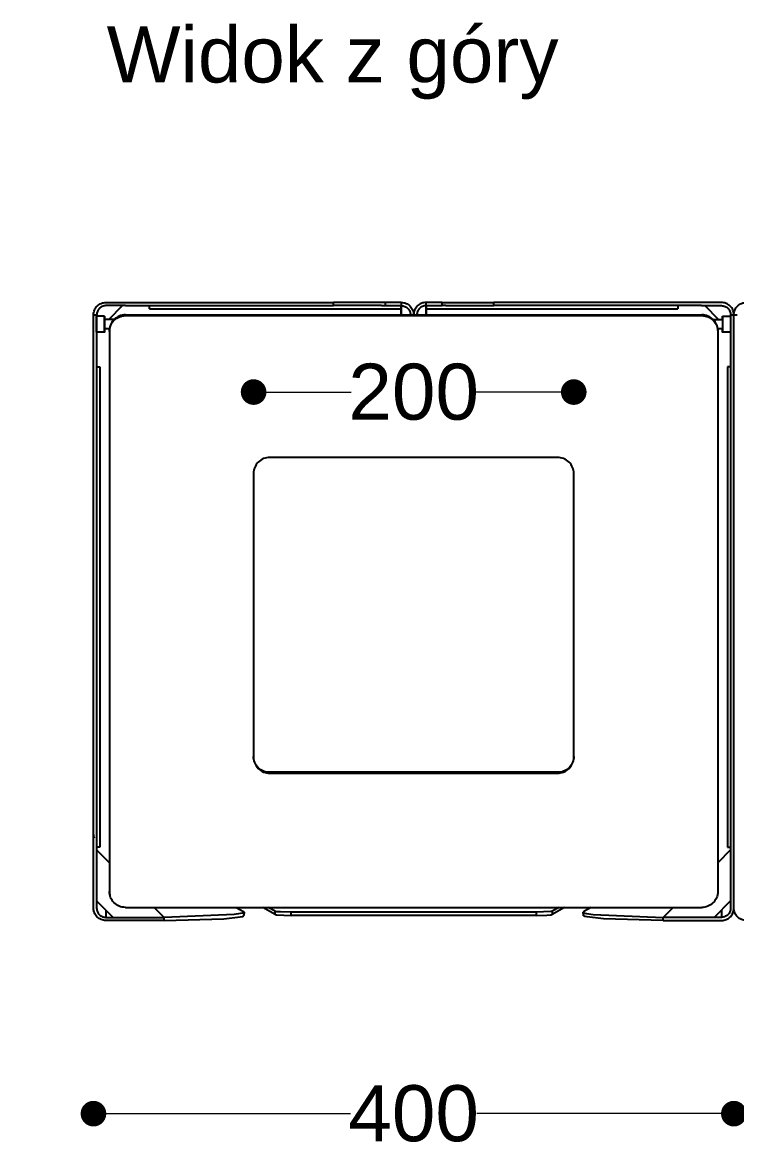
# Model space of a CAD drawing. Header units: millimetres. Extents: x 10366 to 23682, y 24552 to 29690.
# Drawn here: x 21388 to 21833, y 25856 to 26560 of the extents above; entities that cross this region are included whole.
import ezdxf

# ---------------------------------------------------------------- set-up
doc = ezdxf.new("R2010")
doc.units = ezdxf.units.MM
doc.header["$LTSCALE"] = 3
doc.layers.add('DomyÅ›lny', color=7, linetype='Continuous')
doc.styles.get("Standard").update_dxf_attribs({"font": 'arial.ttf'})
doc.dimstyles.new('MATEUSZ', dxfattribs={"dimtxt": 35, "dimasz": 16, "dimexe": 0.18, "dimexo": 0.0625, "dimgap": 0.09, "dimtad": 0, "dimdec": 0, "dimdsep": 46, "dimtxsty": 'Standard', "dimblk": 'DOT', "dimcen": 0.09, "dimse1": 1, "dimse2": 1, "dimadec": 0, "dimazin": 0, "dimtfac": 1, "dimtdec": 0, "dimtofl": 0, "dimtmove": 0, "dimatfit": 3, "dimfxl": 1, "dimtolj": 1, "dimtzin": 0, "dimlwd": 9, "dimlwe": 9, "dimarcsym": 0})

# ---------------------------------------------------------------- blocks, each defined once
blk = doc.blocks.new('_Dot')
at = {"color": 0, "linetype": 'ByBlock', "lineweight": -2}
blk.add_line((-0.5, 0), (-1, 0), dxfattribs=at)
at = {"color": 0, "linetype": 'ByBlock', "const_width": 0.5}
blk.add_lwpolyline([(-0.25, 0, 1), (0.25, 0, 1)], format="xyb", close=True, dxfattribs=at)
blk = doc.blocks.new('*D43')
at = {"color": 0, "lineweight": 9, "transparency": 16777216}
for p, q in [((21140.27, 26369.39), (21140.27, 26231.14)), ((21140.27, 26015.44), (21140.27, 26153.68))]:
    blk.add_line(p, q, dxfattribs=at)
at = {"layer": 'Defpoints', "color": 0, "transparency": 16777216}
for p in [(21140.27, 26385.39), (21439.95, 26385.39), (21439.95, 25999.44)]:
    blk.add_point(p, dxfattribs=at)
at = {"color": 0, "lineweight": 9, "transparency": 16777216, "xscale": 16, "yscale": 16, "zscale": 16}
for p, rotation in [((21140.27, 26385.39), 90), ((21140.27, 25999.44), 270)]:
    blk.add_blockref('_Dot', p, dxfattribs=dict(at, rotation=rotation))
at = {"color": 0, "transparency": 16777216, "insert": (21140.27, 26192.41), "char_height": 35, "attachment_point": 5, "rotation": 90}
blk.add_mtext('\\A1;386', dxfattribs=at)
blk = doc.blocks.new('*D44')
at = {"color": 0, "lineweight": 9, "transparency": 16777216}
for p, q in [((21448.19, 25878.84), (21592.79, 25878.84)), ((21816.19, 25878.84), (21671.59, 25878.84))]:
    blk.add_line(p, q, dxfattribs=at)
at = {"layer": 'Defpoints', "color": 0, "transparency": 16777216}
for p in [(21432.19, 26007.13), (21832.19, 26007.13), (21832.19, 25878.84)]:
    blk.add_point(p, dxfattribs=at)
at = {"color": 0, "lineweight": 9, "transparency": 16777216, "xscale": 16, "yscale": 16, "zscale": 16, "rotation": 180}
blk.add_blockref('_Dot', (21432.19, 25878.84), dxfattribs=at)
at = {"color": 0, "lineweight": 9, "transparency": 16777216, "xscale": 16, "yscale": 16, "zscale": 16}
blk.add_blockref('_Dot', (21832.19, 25878.84), dxfattribs=at)
at = {"color": 0, "transparency": 16777216, "insert": (21632.19, 25878.84), "char_height": 35, "attachment_point": 5}
blk.add_mtext('\\A1;400', dxfattribs=at)
blk = doc.blocks.new('*D45')
at = {"color": 0, "lineweight": 9, "transparency": 16777216}
for p, q in [((21548.23, 26329.42), (21593.22, 26329.42)), ((21716.19, 26329.42), (21671.21, 26329.42))]:
    blk.add_line(p, q, dxfattribs=at)
at = {"layer": 'Defpoints', "color": 0, "transparency": 16777216}
for p in [(21732.19, 26329.42), (21532.23, 26279.6), (21732.19, 26278.72)]:
    blk.add_point(p, dxfattribs=at)
at = {"color": 0, "lineweight": 9, "transparency": 16777216, "xscale": 16, "yscale": 16, "zscale": 16, "rotation": 180}
blk.add_blockref('_Dot', (21532.23, 26329.42), dxfattribs=at)
at = {"color": 0, "lineweight": 9, "transparency": 16777216, "xscale": 16, "yscale": 16, "zscale": 16}
blk.add_blockref('_Dot', (21732.19, 26329.42), dxfattribs=at)
at = {"color": 0, "transparency": 16777216, "insert": (21632.21, 26329.42), "char_height": 35, "attachment_point": 5}
blk.add_mtext('\\A1;200', dxfattribs=at)

msp = doc.modelspace()

# ---------------------------------------------------------------- linework, layer by layer
at = {"layer": 'DomyÅ›lny'}
for p, q in [((21439.95, 26385.39), (21582.19, 26385.39)), ((21452.31, 26383.39), (21439.95, 26383.39)), ((21441.75, 26374.83), (21450.31, 26383.39)), ((21450.31, 26383.39), (21441.75, 26374.83)), ((21452.31, 26383.39), (21582.19, 26383.39)), ((21467.19, 26381.39), (21467.19, 26383.39)), ((21582.19, 26383.39), (21582.19, 26385.39)), ((21614.43, 26385.39), (21582.19, 26385.39)), ((21612.08, 26383.39), (21582.19, 26383.39)), ((21612.08, 26383.39), (21614.43, 26383.39)), ((21614.43, 26385.39), (21614.43, 26383.39)), ((21624.43, 26385.39), (21624.43, 26383.39)), ((21624.43, 26383.39), (21624.43, 26381.39)), ((21624.43, 26377.13), (21624.43, 26383.39)), ((21624.43, 26383.39), (21624.43, 26377.13)), ((21639.95, 26383.39), (21639.95, 26385.39)), ((21639.95, 26381.39), (21639.95, 26383.39)), ((21639.95, 26377.13), (21639.95, 26383.39)), ((21639.95, 26383.39), (21639.95, 26377.13)), ((21649.95, 26385.39), (21682.19, 26385.39)), ((21649.95, 26383.39), (21649.95, 26385.39)), ((21652.31, 26383.39), (21649.95, 26383.39)), ((21652.31, 26383.39), (21682.19, 26383.39)), ((21824.43, 26385.39), (21682.19, 26385.39)), ((21682.19, 26383.39), (21682.19, 26385.39)), ((21812.08, 26383.39), (21682.19, 26383.39)), ((21797.19, 26383.39), (21797.19, 26381.39)), ((21812.08, 26383.39), (21824.43, 26383.39)), ((21814.08, 26383.39), (21822.64, 26374.83)), ((21822.64, 26374.83), (21814.08, 26383.39)), ((21432.19, 26377.63), (21434.19, 26377.63)), ((21432.19, 26007.13), (21432.19, 26377.63)), ((21434.19, 26377.63), (21434.19, 26007.13)), ((21439.19, 26376.83), (21434.19, 26376.83)), ((21452.19, 26377.63), (21812.19, 26377.63)), ((21452.19, 26377.13), (21812.19, 26377.13)), ((21467.19, 26381.39), (21624.43, 26381.39)), ((21639.95, 26381.39), (21797.19, 26381.39)), ((21825.19, 26376.83), (21830.19, 26376.83)), ((21830.19, 26377.63), (21830.19, 26007.13)), ((21830.19, 26377.63), (21832.19, 26377.63)), ((21832.19, 26007.13), (21832.19, 26377.63)), ((21832.19, 26007.13), (21832.19, 26377.63)), ((21832.19, 26377.63), (21834.19, 26377.63)), ((21445.77, 26374.83), (21439.19, 26374.83)), ((21442.32, 26368.83), (21439.19, 26368.83)), ((21818.61, 26374.83), (21825.19, 26374.83)), ((21825.19, 26368.83), (21822.07, 26368.83)), ((21439.19, 26366.83), (21434.19, 26366.83)), ((21442.19, 26367.78), (21442.19, 26367.27)), ((21442.19, 26367.27), (21442.19, 26017.49)), ((21822.19, 26367.78), (21822.19, 26367.27)), ((21822.19, 26367.27), (21822.19, 26017.49)), ((21830.19, 26366.83), (21825.19, 26366.83)), ((21434.19, 26345.24), (21436.19, 26345.24)), ((21436.19, 26345.24), (21436.19, 26045.24)), ((21828.19, 26345.24), (21828.19, 26045.24)), ((21830.19, 26345.24), (21828.19, 26345.24)), ((21722.19, 26288.57), (21542.19, 26288.57)), ((21532.19, 26278.72), (21532.19, 26101.33)), ((21732.19, 26101.33), (21732.19, 26278.72)), ((21722.19, 26091.99), (21542.19, 26091.99)), ((21542.19, 26091.99), (21542.19, 26091.48)), ((21542.19, 26091.48), (21722.19, 26091.48)), ((21722.19, 26091.99), (21722.19, 26091.48)), ((21436.19, 26045.24), (21434.19, 26045.24)), ((21828.19, 26045.24), (21830.19, 26045.24)), ((21434.19, 26043.54), (21442.19, 26035.54)), ((21830.19, 26043.54), (21822.19, 26035.54)), ((21434.19, 26011.67), (21444.45, 26001.42)), ((21830.19, 26011.67), (21819.94, 26001.42)), ((21439.95, 26005.91), (21439.95, 26001.42)), ((21452.19, 26007.63), (21812.19, 26007.63)), ((21470.1, 26007.63), (21476.32, 26001.42)), ((21521.38, 26007.63), (21525.91, 26005.03)), ((21526.23, 26004.66), (21526.19, 26002.68)), ((21545.66, 26003.18), (21537.9, 26007.63)), ((21545.66, 26005.18), (21541.38, 26007.63)), ((21545.66, 26003.18), (21545.66, 26005.18)), ((21555.6, 26002.61), (21555.6, 26004.6)), ((21708.79, 26004.6), (21555.6, 26004.6)), ((21708.79, 26002.61), (21555.6, 26002.61)), ((21708.79, 26004.6), (21708.79, 26002.61)), ((21726.48, 26007.63), (21718.73, 26003.18)), ((21723, 26007.63), (21718.73, 26005.18)), ((21718.73, 26005.18), (21718.73, 26003.18)), ((21738.2, 26002.68), (21738.16, 26004.66)), ((21743, 26007.63), (21738.48, 26005.03)), ((21794.28, 26007.63), (21788.07, 26001.42)), ((21824.43, 26005.91), (21824.43, 26001.42)), ((21439.95, 26001.42), (21476.32, 26001.42)), ((21476.28, 25999.44), (21439.95, 25999.44)), ((21476.28, 25999.44), (21476.32, 26001.42)), ((21824.43, 26001.42), (21788.07, 26001.42)), ((21788.11, 25999.44), (21788.07, 26001.42)), ((21788.11, 25999.44), (21824.43, 25999.44))]:
    msp.add_line(p, q, dxfattribs=at)
for points in [[(21432.19, 26377.63, 0), (21432.23, 26378.4, 0), (21432.35, 26379.17, 0), (21432.54, 26379.92, 0), (21432.8, 26380.64, 0), (21433.13, 26381.33, 0), (21433.53, 26381.99, 0), (21433.99, 26382.6, 0), (21434.51, 26383.16, 0), (21435.08, 26383.66, 0), (21435.69, 26384.11, 0), (21436.34, 26384.5, 0), (21437.03, 26384.81, 0), (21437.74, 26385.06, 0), (21438.47, 26385.24, 0), (21439.21, 26385.35, 0), (21439.95, 26385.39, 0)], [(21439.95, 26383.39, 0), (21439.37, 26383.36, 0), (21438.8, 26383.27, 0), (21438.25, 26383.13, 0), (21437.71, 26382.93, 0), (21437.19, 26382.68, 0), (21436.71, 26382.39, 0), (21436.25, 26382.04, 0), (21435.84, 26381.66, 0), (21435.46, 26381.24, 0), (21435.13, 26380.78, 0), (21434.85, 26380.3, 0), (21434.62, 26379.79, 0), (21434.43, 26379.27, 0), (21434.3, 26378.73, 0), (21434.22, 26378.18, 0), (21434.19, 26377.63, 0)], [(21624.43, 26385.39, 0), (21624.43, 26385.39, 0), (21624.43, 26385.39, 0), (21624.43, 26385.39, 0), (21624.43, 26385.39, 0), (21624.43, 26385.39, 0), (21624.43, 26385.39, 0), (21624.43, 26385.39, 0), (21624.43, 26385.39, 0), (21624.43, 26385.39, 0), (21624.43, 26385.39, 0), (21624.43, 26385.39, 0), (21624.43, 26385.39, 0), (21624.42, 26385.39, 0), (21624.36, 26385.39, 0), (21624.14, 26385.39, 0), (21623.2, 26385.39, 0), (21614.43, 26385.39, 0)], [(21614.43, 26383.39, 0), (21624.43, 26383.39, 0)], [(21624.43, 26385.39, 0), (21625.21, 26385.35, 0), (21625.97, 26385.23, 0), (21626.72, 26385.04, 0), (21627.44, 26384.78, 0), (21628.14, 26384.45, 0), (21628.79, 26384.05, 0), (21629.4, 26383.59, 0), (21629.96, 26383.07, 0), (21630.47, 26382.51, 0), (21630.92, 26381.89, 0), (21631.3, 26381.24, 0), (21631.62, 26380.56, 0), (21631.87, 26379.85, 0), (21632.05, 26379.12, 0), (21632.16, 26378.37, 0), (21632.19, 26377.63, 0)], [(21624.43, 26383.39, 0), (21625.01, 26383.36, 0), (21625.58, 26383.27, 0), (21626.14, 26383.13, 0), (21626.68, 26382.93, 0), (21627.19, 26382.68, 0), (21627.68, 26382.39, 0), (21628.13, 26382.04, 0), (21628.55, 26381.66, 0), (21628.92, 26381.24, 0), (21629.25, 26380.78, 0), (21629.54, 26380.3, 0), (21629.77, 26379.79, 0), (21629.96, 26379.27, 0), (21630.09, 26378.73, 0), (21630.17, 26378.18, 0), (21630.19, 26377.63, 0)], [(21639.95, 26385.39, 0), (21639.18, 26385.35, 0), (21638.41, 26385.23, 0), (21637.67, 26385.04, 0), (21636.94, 26384.78, 0), (21636.25, 26384.45, 0), (21635.6, 26384.05, 0), (21634.98, 26383.59, 0), (21634.42, 26383.07, 0), (21633.92, 26382.51, 0), (21633.47, 26381.89, 0), (21633.09, 26381.24, 0), (21632.77, 26380.56, 0), (21632.52, 26379.85, 0), (21632.34, 26379.12, 0), (21632.23, 26378.37, 0), (21632.19, 26377.63, 0)], [(21639.95, 26383.39, 0), (21639.37, 26383.36, 0), (21638.8, 26383.27, 0), (21638.25, 26383.13, 0), (21637.71, 26382.93, 0), (21637.19, 26382.68, 0), (21636.71, 26382.39, 0), (21636.25, 26382.04, 0), (21635.84, 26381.66, 0), (21635.46, 26381.24, 0), (21635.13, 26380.78, 0), (21634.85, 26380.3, 0), (21634.62, 26379.79, 0), (21634.43, 26379.27, 0), (21634.3, 26378.73, 0), (21634.22, 26378.18, 0), (21634.19, 26377.63, 0)], [(21649.95, 26385.39, 0), (21639.95, 26385.39, 0)], [(21639.95, 26383.39, 0), (21639.95, 26383.39, 0), (21639.95, 26383.39, 0), (21639.95, 26383.39, 0), (21639.95, 26383.39, 0), (21639.95, 26383.39, 0), (21639.95, 26383.39, 0), (21639.95, 26383.39, 0), (21639.95, 26383.39, 0), (21639.95, 26383.39, 0), (21639.95, 26383.39, 0), (21639.95, 26383.39, 0), (21639.96, 26383.39, 0), (21639.97, 26383.39, 0), (21640.02, 26383.39, 0), (21640.25, 26383.39, 0), (21641.19, 26383.39, 0), (21649.95, 26383.39, 0)], [(21832.19, 26377.63, 0), (21832.15, 26378.4, 0), (21832.04, 26379.17, 0), (21831.85, 26379.92, 0), (21831.59, 26380.64, 0), (21831.25, 26381.33, 0), (21830.85, 26381.99, 0), (21830.39, 26382.6, 0), (21829.88, 26383.16, 0), (21829.31, 26383.66, 0), (21828.7, 26384.11, 0), (21828.05, 26384.5, 0), (21827.36, 26384.81, 0), (21826.65, 26385.06, 0), (21825.92, 26385.24, 0), (21825.18, 26385.35, 0), (21824.43, 26385.39, 0)], [(21824.43, 26383.39, 0), (21825.01, 26383.36, 0), (21825.58, 26383.27, 0), (21826.14, 26383.13, 0), (21826.68, 26382.93, 0), (21827.19, 26382.68, 0), (21827.68, 26382.39, 0), (21828.13, 26382.04, 0), (21828.55, 26381.66, 0), (21828.92, 26381.24, 0), (21829.25, 26380.78, 0), (21829.54, 26380.3, 0), (21829.77, 26379.79, 0), (21829.96, 26379.27, 0), (21830.09, 26378.73, 0), (21830.17, 26378.18, 0), (21830.19, 26377.63, 0)], [(21832.19, 26377.63, 0), (21832.23, 26378.4, 0), (21832.35, 26379.17, 0), (21832.54, 26379.92, 0), (21832.8, 26380.64, 0), (21833.13, 26381.33, 0), (21833.53, 26381.99, 0), (21833.99, 26382.6, 0), (21834.51, 26383.16, 0), (21835.08, 26383.66, 0), (21835.69, 26384.11, 0), (21836.34, 26384.5, 0), (21837.03, 26384.81, 0), (21837.74, 26385.06, 0), (21838.47, 26385.24, 0), (21839.21, 26385.35, 0), (21839.95, 26385.39, 0)], [(21452.19, 26377.63, 0), (21451.17, 26377.58, 0), (21450.17, 26377.43, 0), (21449.18, 26377.17, 0), (21448.24, 26376.83, 0), (21447.34, 26376.39, 0), (21446.49, 26375.87, 0), (21445.7, 26375.27, 0), (21444.98, 26374.61, 0), (21444.34, 26373.88, 0), (21443.77, 26373.09, 0), (21443.29, 26372.26, 0), (21442.89, 26371.38, 0), (21442.58, 26370.49, 0), (21442.36, 26369.56, 0), (21442.23, 26368.68, 0), (21442.19, 26367.78, 0)], [(21442.19, 26367.27, 0), (21442.25, 26368.27, 0), (21442.4, 26369.25, 0), (21442.65, 26370.21, 0), (21442.99, 26371.13, 0), (21443.43, 26372.01, 0), (21443.95, 26372.84, 0), (21444.54, 26373.61, 0), (21445.21, 26374.32, 0), (21445.93, 26374.96, 0), (21446.72, 26375.52, 0), (21447.55, 26376, 0), (21448.43, 26376.4, 0), (21449.32, 26376.71, 0), (21450.25, 26376.94, 0), (21451.22, 26377.08, 0), (21452.19, 26377.13, 0)], [(21822.19, 26367.78, 0), (21822.14, 26368.77, 0), (21821.99, 26369.76, 0), (21821.74, 26370.71, 0), (21821.39, 26371.64, 0), (21820.96, 26372.52, 0), (21820.44, 26373.35, 0), (21819.85, 26374.12, 0), (21819.18, 26374.83, 0), (21818.45, 26375.46, 0), (21817.67, 26376.03, 0), (21816.84, 26376.51, 0), (21815.96, 26376.91, 0), (21815.06, 26377.22, 0), (21814.14, 26377.44, 0), (21813.17, 26377.58, 0), (21812.19, 26377.63, 0)], [(21812.19, 26377.13, 0), (21813.21, 26377.07, 0), (21814.22, 26376.92, 0), (21815.2, 26376.67, 0), (21816.15, 26376.32, 0), (21817.05, 26375.88, 0), (21817.9, 26375.37, 0), (21818.68, 26374.77, 0), (21819.4, 26374.1, 0), (21820.05, 26373.37, 0), (21820.62, 26372.58, 0), (21821.1, 26371.75, 0), (21821.5, 26370.87, 0), (21821.81, 26369.98, 0), (21822.03, 26369.05, 0), (21822.15, 26368.18, 0), (21822.19, 26367.27, 0)], [(21825.19, 26376.83, 0), (21825.19, 26376.83, 0), (21825.19, 26376.83, 0), (21825.19, 26376.83, 0), (21825.19, 26376.83, 0), (21825.19, 26376.83, 0), (21825.19, 26376.83, 0), (21825.19, 26376.83, 0), (21825.19, 26376.83, 0), (21825.19, 26376.83, 0), (21825.19, 26376.83, 0), (21825.19, 26376.82, 0), (21825.19, 26376.81, 0), (21825.19, 26376.77, 0), (21825.19, 26376.58, 0), (21825.19, 26375.78, 0), (21825.19, 26369.83, 0), (21825.19, 26366.85, 0), (21825.19, 26366.83, 0), (21825.19, 26366.83, 0), (21825.19, 26366.83, 0), (21825.19, 26366.83, 0), (21825.19, 26366.83, 0), (21825.19, 26366.83, 0), (21825.19, 26366.83, 0), (21825.19, 26366.83, 0), (21825.19, 26366.83, 0), (21825.19, 26366.83, 0), (21825.19, 26366.83, 0), (21825.19, 26366.83, 0), (21825.19, 26366.83, 0), (21825.19, 26366.83, 0), (21825.19, 26366.83, 0), (21825.19, 26366.83, 0), (21825.19, 26366.83, 0), (21825.19, 26366.83, 0), (21825.19, 26366.83, 0), (21825.19, 26366.84, 0), (21825.19, 26366.89, 0), (21825.19, 26367.08, 0), (21825.19, 26368.83, 0)], [(21825.19, 26374.83, 0), (21825.19, 26376.83, 0)], [(21830.19, 26376.83, 0), (21830.19, 26376.83, 0), (21830.19, 26376.83, 0), (21830.19, 26376.83, 0), (21830.19, 26376.83, 0), (21830.19, 26376.83, 0), (21830.19, 26376.83, 0), (21830.19, 26376.83, 0), (21830.19, 26376.83, 0), (21830.19, 26376.83, 0), (21830.19, 26376.83, 0), (21830.19, 26376.82, 0), (21830.19, 26376.82, 0), (21830.19, 26376.79, 0), (21830.19, 26376.68, 0), (21830.19, 26376.21, 0), (21830.19, 26366.83, 0)], [(21439.19, 26374.83, 0), (21439.19, 26374.83, 0), (21439.19, 26374.83, 0), (21439.19, 26374.83, 0), (21439.19, 26374.83, 0), (21439.19, 26374.83, 0), (21439.19, 26374.83, 0), (21439.19, 26374.83, 0), (21439.19, 26374.83, 0), (21439.19, 26374.83, 0), (21439.19, 26374.83, 0), (21439.19, 26374.83, 0), (21439.19, 26374.82, 0), (21439.19, 26374.81, 0), (21439.19, 26374.74, 0), (21439.19, 26374.46, 0), (21439.19, 26368.83, 0)], [(21825.19, 26374.83, 0), (21825.19, 26374.83, 0), (21825.19, 26374.83, 0), (21825.19, 26374.83, 0), (21825.19, 26374.83, 0), (21825.19, 26374.83, 0), (21825.19, 26374.83, 0), (21825.19, 26374.83, 0), (21825.19, 26374.83, 0), (21825.19, 26374.83, 0), (21825.19, 26374.83, 0), (21825.19, 26374.83, 0), (21825.19, 26374.82, 0), (21825.19, 26374.81, 0), (21825.19, 26374.74, 0), (21825.19, 26374.46, 0), (21825.19, 26368.83, 0)], [(21542.19, 26288.57, 0), (21541.29, 26288.53, 0), (21540.37, 26288.41, 0), (21539.44, 26288.19, 0), (21538.51, 26287.88, 0), (21537.6, 26287.47, 0), (21536.72, 26286.97, 0), (21535.89, 26286.37, 0), (21535.12, 26285.69, 0), (21534.43, 26284.93, 0), (21533.82, 26284.11, 0), (21533.31, 26283.24, 0), (21532.9, 26282.35, 0), (21532.58, 26281.43, 0), (21532.36, 26280.51, 0), (21532.23, 26279.6, 0), (21532.19, 26278.72, 0)], [(21732.19, 26278.72, 0), (21732.15, 26279.6, 0), (21732.03, 26280.51, 0), (21731.81, 26281.43, 0), (21731.49, 26282.35, 0), (21731.08, 26283.24, 0), (21730.56, 26284.11, 0), (21729.96, 26284.93, 0), (21729.26, 26285.69, 0), (21728.5, 26286.37, 0), (21727.67, 26286.97, 0), (21726.79, 26287.47, 0), (21725.87, 26287.88, 0), (21724.94, 26288.19, 0), (21724.01, 26288.41, 0), (21723.09, 26288.53, 0), (21722.19, 26288.57, 0)], [(21542.19, 26091.99, 0), (21541.29, 26092.02, 0), (21540.37, 26092.15, 0), (21539.44, 26092.37, 0), (21538.51, 26092.68, 0), (21537.6, 26093.09, 0), (21536.72, 26093.59, 0), (21535.89, 26094.19, 0), (21535.12, 26094.87, 0), (21534.43, 26095.63, 0), (21533.82, 26096.45, 0), (21533.31, 26097.31, 0), (21532.9, 26098.21, 0), (21532.58, 26099.13, 0), (21532.36, 26100.05, 0), (21532.23, 26100.95, 0), (21532.19, 26101.84, 0)], [(21532.19, 26101.33, 0), (21532.23, 26100.45, 0), (21532.36, 26099.54, 0), (21532.58, 26098.62, 0), (21532.9, 26097.7, 0), (21533.31, 26096.8, 0), (21533.82, 26095.94, 0), (21534.43, 26095.12, 0), (21535.12, 26094.36, 0), (21535.89, 26093.68, 0), (21536.72, 26093.08, 0), (21537.6, 26092.58, 0), (21538.51, 26092.17, 0), (21539.44, 26091.86, 0), (21540.37, 26091.64, 0), (21541.29, 26091.52, 0), (21542.19, 26091.48, 0)], [(21732.19, 26101.84, 0), (21732.15, 26100.95, 0), (21732.03, 26100.05, 0), (21731.81, 26099.13, 0), (21731.49, 26098.21, 0), (21731.08, 26097.31, 0), (21730.56, 26096.45, 0), (21729.96, 26095.63, 0), (21729.26, 26094.87, 0), (21728.5, 26094.19, 0), (21727.67, 26093.59, 0), (21726.79, 26093.09, 0), (21725.87, 26092.68, 0), (21724.94, 26092.37, 0), (21724.01, 26092.15, 0), (21723.09, 26092.02, 0), (21722.19, 26091.99, 0)], [(21722.19, 26091.48, 0), (21723.09, 26091.52, 0), (21724.01, 26091.64, 0), (21724.94, 26091.86, 0), (21725.87, 26092.17, 0), (21726.79, 26092.58, 0), (21727.67, 26093.08, 0), (21728.5, 26093.68, 0), (21729.26, 26094.36, 0), (21729.96, 26095.12, 0), (21730.56, 26095.94, 0), (21731.08, 26096.8, 0), (21731.49, 26097.7, 0), (21731.81, 26098.62, 0), (21732.03, 26099.54, 0), (21732.15, 26100.45, 0), (21732.19, 26101.33, 0)], [(21432.19, 26053.16, 0), (21432.28, 26052, 0), (21432.54, 26050.88, 0)], [(21442.19, 26017.99, 0), (21442.27, 26016.77, 0), (21442.5, 26015.58, 0)], [(21452.19, 26007.63, 0), (21451.17, 26007.68, 0), (21450.17, 26007.84, 0), (21449.19, 26008.09, 0), (21448.25, 26008.43, 0), (21447.35, 26008.87, 0), (21446.5, 26009.38, 0), (21445.71, 26009.98, 0), (21444.99, 26010.65, 0), (21444.35, 26011.37, 0), (21443.78, 26012.16, 0), (21443.3, 26012.99, 0), (21442.9, 26013.86, 0), (21442.59, 26014.75, 0), (21442.36, 26015.68, 0), (21442.23, 26016.57, 0), (21442.19, 26017.49, 0)], [(21822.19, 26017.49, 0), (21822.14, 26016.48, 0), (21821.99, 26015.49, 0), (21821.73, 26014.53, 0), (21821.38, 26013.6, 0), (21820.94, 26012.71, 0), (21820.41, 26011.88, 0), (21819.81, 26011.1, 0), (21819.13, 26010.39, 0), (21818.4, 26009.76, 0), (21817.6, 26009.2, 0), (21816.76, 26008.72, 0), (21815.87, 26008.32, 0), (21814.97, 26008.02, 0), (21814.03, 26007.8, 0), (21813.12, 26007.67, 0), (21812.19, 26007.63, 0)], [(21439.95, 25999.44, 0), (21439.17, 25999.48, 0), (21438.39, 25999.59, 0), (21437.63, 25999.79, 0), (21436.91, 26000.05, 0), (21436.21, 26000.39, 0), (21435.56, 26000.79, 0), (21434.95, 26001.25, 0), (21434.39, 26001.77, 0), (21433.89, 26002.33, 0), (21433.45, 26002.93, 0), (21433.07, 26003.58, 0), (21432.76, 26004.25, 0), (21432.51, 26004.94, 0), (21432.34, 26005.65, 0), (21432.23, 26006.38, 0), (21432.19, 26007.13, 0)], [(21434.19, 26007.13, 0), (21434.22, 26006.55, 0), (21434.31, 26005.97, 0), (21434.46, 26005.42, 0), (21434.66, 26004.88, 0), (21434.91, 26004.36, 0), (21435.21, 26003.88, 0), (21435.56, 26003.43, 0), (21435.95, 26003.03, 0), (21436.37, 26002.66, 0), (21436.82, 26002.34, 0), (21437.3, 26002.06, 0), (21437.8, 26001.83, 0), (21438.33, 26001.65, 0), (21438.85, 26001.52, 0), (21439.39, 26001.45, 0), (21439.95, 26001.42, 0)], [(21476.28, 25999.44, 0), (21513.56, 26000.52, 0), (21523.89, 26001.71, 0), (21525.19, 26002.04, 0), (21525.64, 26002.2, 0), (21525.82, 26002.29, 0), (21525.96, 26002.37, 0), (21526.07, 26002.46, 0), (21526.11, 26002.5, 0), (21526.14, 26002.54, 0), (21526.16, 26002.58, 0), (21526.17, 26002.6, 0), (21526.18, 26002.63, 0), (21526.18, 26002.65, 0), (21526.19, 26002.67, 0), (21526.19, 26002.69, 0), (21526.19, 26002.71, 0), (21526.18, 26002.73, 0), (21526.18, 26002.75, 0), (21526.16, 26002.79, 0), (21526.13, 26002.84, 0), (21526.1, 26002.88, 0), (21526.05, 26002.92, 0), (21526, 26002.96, 0), (21525.87, 26003.05, 0)], [(21525.91, 26005.03, 0), (21526.04, 26004.95, 0), (21526.09, 26004.9, 0), (21526.13, 26004.86, 0), (21526.17, 26004.82, 0), (21526.19, 26004.77, 0), (21526.21, 26004.73, 0), (21526.22, 26004.71, 0), (21526.22, 26004.69, 0), (21526.22, 26004.66, 0), (21526.22, 26004.64, 0), (21526.22, 26004.62, 0), (21526.21, 26004.6, 0), (21526.21, 26004.58, 0), (21526.18, 26004.53, 0), (21526.15, 26004.49, 0), (21526.11, 26004.45, 0), (21526.07, 26004.41, 0), (21525.94, 26004.32, 0), (21525.79, 26004.24, 0), (21525.37, 26004.07, 0), (21524.13, 26003.73, 0), (21520.13, 26003.11, 0), (21476.32, 26001.42, 0)], [(21555.6, 26004.6, 0), (21548.94, 26004.77, 0), (21546.66, 26004.96, 0), (21546, 26005.07, 0), (21545.79, 26005.12, 0), (21545.72, 26005.15, 0), (21545.66, 26005.18, 0)], [(21545.66, 26003.18, 0), (21545.72, 26003.16, 0), (21545.89, 26003.1, 0), (21546.46, 26002.99, 0), (21555.6, 26002.61, 0)], [(21718.73, 26005.18, 0), (21718.67, 26005.15, 0), (21718.5, 26005.1, 0), (21717.93, 26004.99, 0), (21708.79, 26004.6, 0)], [(21708.79, 26002.61, 0), (21715.45, 26002.77, 0), (21717.73, 26002.97, 0), (21718.39, 26003.07, 0), (21718.6, 26003.13, 0), (21718.67, 26003.16, 0), (21718.73, 26003.18, 0)], [(21738.48, 26005.03, 0), (21738.35, 26004.95, 0), (21738.3, 26004.9, 0), (21738.25, 26004.86, 0), (21738.22, 26004.82, 0), (21738.19, 26004.77, 0), (21738.17, 26004.73, 0), (21738.17, 26004.71, 0), (21738.17, 26004.69, 0), (21738.16, 26004.66, 0), (21738.17, 26004.64, 0), (21738.17, 26004.62, 0), (21738.17, 26004.6, 0), (21738.18, 26004.58, 0), (21738.2, 26004.53, 0), (21738.23, 26004.49, 0), (21738.27, 26004.45, 0), (21738.32, 26004.41, 0), (21738.44, 26004.32, 0), (21738.6, 26004.24, 0), (21739.02, 26004.07, 0), (21740.25, 26003.73, 0), (21744.26, 26003.11, 0), (21788.07, 26001.42, 0)], [(21788.11, 25999.44, 0), (21750.83, 26000.52, 0), (21740.49, 26001.71, 0), (21739.19, 26002.04, 0), (21738.74, 26002.2, 0), (21738.57, 26002.29, 0), (21738.43, 26002.37, 0), (21738.32, 26002.46, 0), (21738.28, 26002.5, 0), (21738.25, 26002.54, 0), (21738.22, 26002.58, 0), (21738.21, 26002.6, 0), (21738.21, 26002.63, 0), (21738.2, 26002.65, 0), (21738.2, 26002.67, 0), (21738.2, 26002.69, 0), (21738.2, 26002.71, 0), (21738.21, 26002.73, 0), (21738.21, 26002.75, 0), (21738.23, 26002.79, 0), (21738.26, 26002.84, 0), (21738.29, 26002.88, 0), (21738.34, 26002.92, 0), (21738.39, 26002.96, 0), (21738.52, 26003.05, 0)], [(21830.19, 26007.13, 0), (21830.16, 26006.55, 0), (21830.07, 26005.97, 0), (21829.93, 26005.42, 0), (21829.72, 26004.88, 0), (21829.47, 26004.36, 0), (21829.17, 26003.88, 0), (21828.83, 26003.43, 0), (21828.44, 26003.03, 0), (21828.02, 26002.66, 0), (21827.56, 26002.34, 0), (21827.08, 26002.06, 0), (21826.58, 26001.83, 0), (21826.06, 26001.65, 0), (21825.54, 26001.52, 0), (21825, 26001.45, 0), (21824.43, 26001.42, 0)], [(21824.43, 25999.44, 0), (21825.22, 25999.48, 0), (21826, 25999.59, 0), (21826.76, 25999.79, 0), (21827.48, 26000.05, 0), (21828.18, 26000.39, 0), (21828.83, 26000.79, 0), (21829.44, 26001.25, 0), (21830, 26001.77, 0), (21830.5, 26002.33, 0), (21830.94, 26002.93, 0), (21831.32, 26003.58, 0), (21831.63, 26004.25, 0), (21831.87, 26004.94, 0), (21832.05, 26005.65, 0), (21832.16, 26006.38, 0), (21832.19, 26007.13, 0)], [(21839.95, 25999.44, 0), (21839.17, 25999.48, 0), (21838.39, 25999.59, 0), (21837.63, 25999.79, 0), (21836.91, 26000.05, 0), (21836.21, 26000.39, 0), (21835.56, 26000.79, 0), (21834.95, 26001.25, 0), (21834.39, 26001.77, 0), (21833.89, 26002.33, 0), (21833.45, 26002.93, 0), (21833.07, 26003.58, 0), (21832.76, 26004.25, 0), (21832.51, 26004.94, 0), (21832.34, 26005.65, 0), (21832.23, 26006.38, 0), (21832.19, 26007.13, 0)]]:
    msp.add_polyline3d(points, dxfattribs=at)
for points in [[(21434.19, 26376.83, 0), (21434.19, 26376.83, 0), (21434.19, 26376.83, 0), (21434.19, 26376.83, 0), (21434.19, 26376.83, 0), (21434.19, 26376.83, 0), (21434.19, 26376.83, 0), (21434.19, 26376.83, 0), (21434.19, 26376.83, 0), (21434.19, 26376.83, 0), (21434.19, 26376.82, 0), (21434.19, 26376.82, 0), (21434.19, 26376.79, 0), (21434.19, 26376.68, 0), (21434.19, 26376.21, 0), (21434.19, 26367.58, 0), (21434.19, 26366.85, 0), (21434.19, 26366.83, 0), (21434.19, 26366.83, 0), (21434.19, 26366.83, 0), (21434.19, 26366.83, 0), (21434.19, 26366.83, 0), (21434.19, 26366.83, 0), (21434.19, 26366.83, 0), (21434.19, 26366.83, 0), (21434.19, 26366.83, 0), (21434.19, 26366.83, 0), (21434.19, 26366.83, 0), (21434.19, 26366.83, 0), (21434.19, 26366.83, 0), (21434.19, 26366.83, 0), (21434.19, 26366.83, 0), (21434.19, 26366.83, 0), (21434.19, 26366.84, 0), (21434.19, 26366.86, 0), (21434.19, 26366.97, 0), (21434.19, 26367.44, 0)], [(21439.19, 26376.83, 0), (21439.19, 26376.83, 0), (21439.19, 26376.83, 0), (21439.19, 26376.83, 0), (21439.19, 26376.83, 0), (21439.19, 26376.83, 0), (21439.19, 26376.83, 0), (21439.19, 26376.83, 0), (21439.19, 26376.83, 0), (21439.19, 26376.83, 0), (21439.19, 26376.82, 0), (21439.19, 26376.82, 0), (21439.19, 26376.79, 0), (21439.19, 26376.68, 0), (21439.19, 26376.21, 0), (21439.19, 26367.58, 0), (21439.19, 26366.85, 0), (21439.19, 26366.83, 0), (21439.19, 26366.83, 0), (21439.19, 26366.83, 0), (21439.19, 26366.83, 0), (21439.19, 26366.83, 0), (21439.19, 26366.83, 0), (21439.19, 26366.83, 0), (21439.19, 26366.83, 0), (21439.19, 26366.83, 0), (21439.19, 26366.83, 0), (21439.19, 26366.83, 0), (21439.19, 26366.83, 0), (21439.19, 26366.83, 0), (21439.19, 26366.83, 0), (21439.19, 26366.83, 0), (21439.19, 26366.83, 0), (21439.19, 26366.84, 0), (21439.19, 26366.86, 0), (21439.19, 26366.97, 0), (21439.19, 26367.44, 0)]]:
    msp.add_polyline3d(points, close=True, dxfattribs=at)

# ---------------------------------------------------------------- texts
msp.add_text('Widok z góry', height=34.9616).set_placement((21440.47, 26522.74))

# ---------------------------------------------------------------- dimensions: what is measured, and where the dimension line sits
dim = msp.add_linear_dim(base=(21140.27, 26385.39), p1=(21439.95, 25999.44), p2=(21439.95, 26385.39), angle=90, dimstyle='MATEUSZ')
dim.commit()
dim.dimension.update_dxf_attribs({"geometry": '*D43', "text_midpoint": (21140.27, 26192.41)})
for base, p1, p2, picture, middle in [((21732.19, 26329.42), (21532.23, 26279.6), (21732.19, 26278.72), '*D45', (21632.21, 26329.42)), ((21832.19, 25878.84), (21432.19, 26007.13), (21832.19, 26007.13), '*D44', (21632.19, 25878.84))]:
    dim = msp.add_linear_dim(base=base, p1=p1, p2=p2, dimstyle='MATEUSZ')
    dim.commit()
    dim.dimension.update_dxf_attribs({"geometry": picture, "text_midpoint": middle})

doc.saveas('drawing.dxf')
